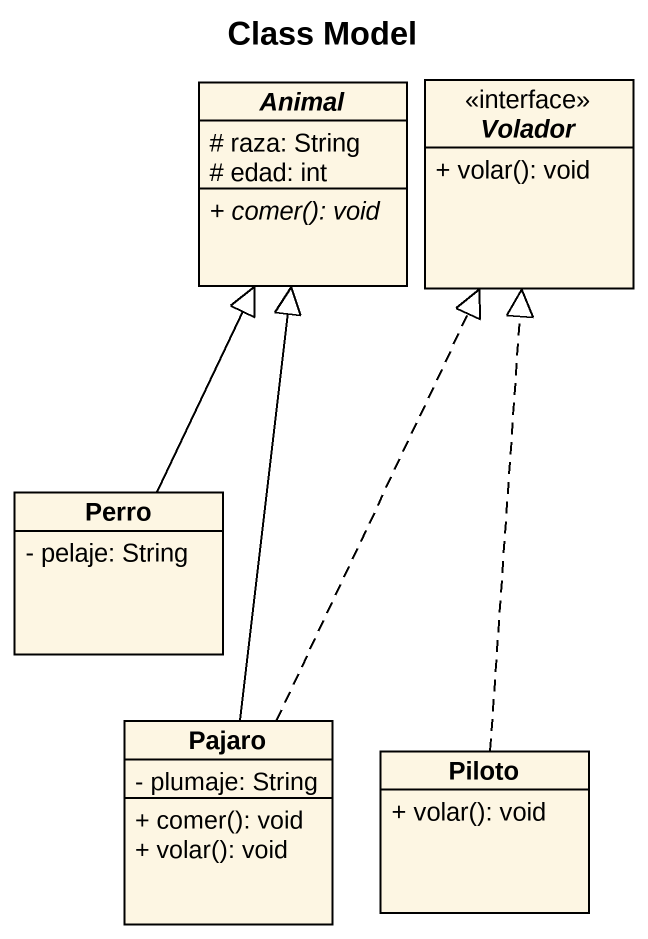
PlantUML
@startuml
title Class Model
hide circle
hide empty members
skinparam classAttributeIconSize 0
abstract class Animal {
  # raza: String
  # edad: int
  {abstract} + comer(): void
}
interface Volador <<interface>> {
  + volar(): void
}
class Perro {
  - pelaje: String
}
class Pajaro {
  - plumaje: String
  + comer(): void
  + volar(): void
}
class Piloto {
  + volar(): void
}
Perro -up-|> Animal
Pajaro -up-|> Animal
Pajaro .up.|> Volador
Piloto .up.|> Volador
@enduml
